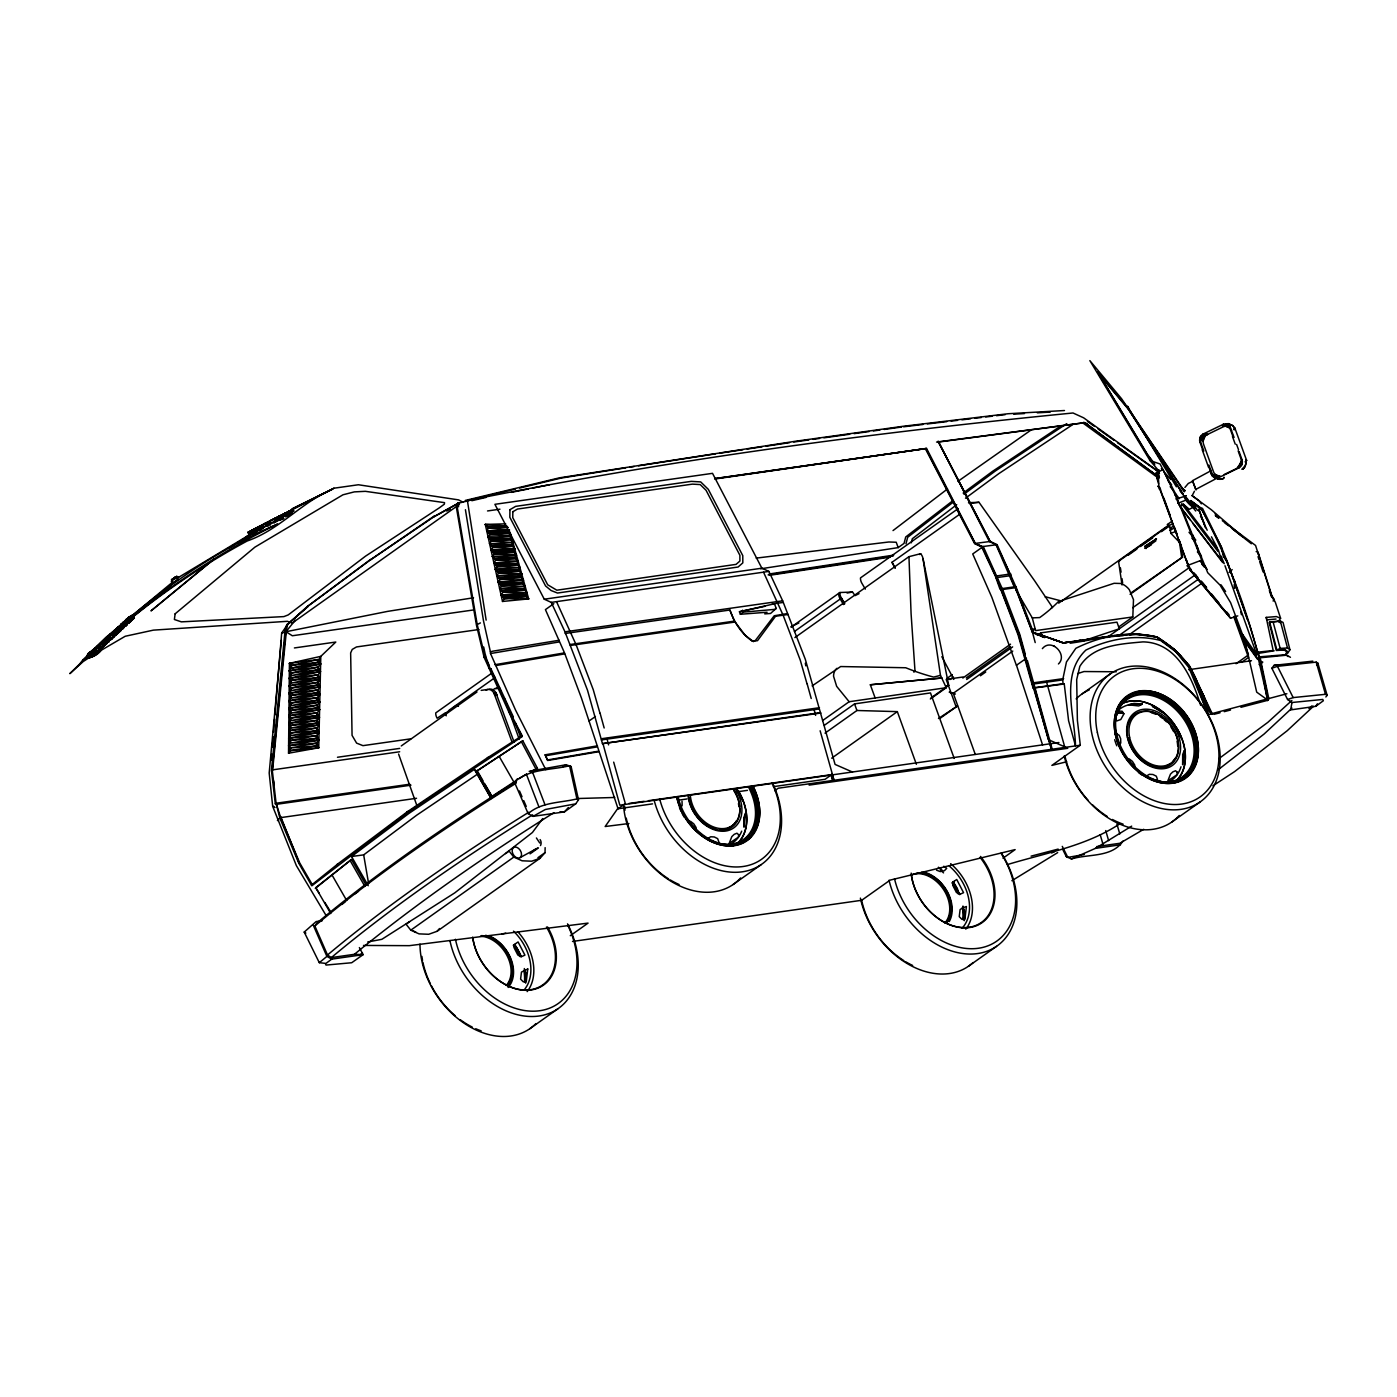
<?xml version="1.0" encoding="UTF-8"?>
<svg xmlns="http://www.w3.org/2000/svg" width="1397" height="1397" viewBox="0 0 1397 1397"><rect width="100%" height="100%" fill="white"/><g stroke="black" fill="none" stroke-linecap="round" stroke-linejoin="round"><path stroke-width="1.5" d="M288.533 753.227L290.157 750.678L288.603 745.736L290.244 743.169L288.673 738.245L290.349 735.678L288.76 730.753L290.436 728.169L288.83 723.262L290.524 720.66L288.9 715.77L290.611 713.168L288.969 708.279L290.681 705.66L289.057 700.788L290.786 698.151L289.127 693.296L290.855 690.659L289.196 685.805L290.943 683.15L289.266 678.331L291.03 675.642L289.354 670.839L291.117 668.15L317.713 662.335L320.804 656.363L318.743 747.779L288.533 753.227L289.423 663.348L320.804 656.363L335.804 642.044L294.4 647.946M696.09 830.359L696.125 827.583L693.768 823.846L690.572 821.366L687.918 821.279M1134.731 767.896L1134.766 765.119L1132.408 761.382L1129.213 758.903L1126.558 758.815M409.635 921.671L406.073 924.203L410.788 930.175L419.065 933.877L428.687 934.279L437.069 931.31L540.115 858.229L545.04 852.659L545.127 847.647M1178.806 542.49L1178.876 540.063L1177.793 539.766M1193.23 507.233C1182.997 501.191 1179.767 485.929 1193.23 507.233L1189.336 509.294L1183.713 504.561L1179.836 506.081L1176.204 498.38M1118.7 626.956L1132.81 616.95L1133.491 599.68L1129.3 589.656A15.262 11.176 54.7 0 0 1120.831 583.492L1114.125 583.3L1058.402 601.618A257.31 188.508 54.7 0 1 1052.447 607.328A256.28 187.757 54.7 0 1 1039.665 617.596L1032.278 617.876L1015.933 590.04M1203.044 441.33L1204.965 436.266M116.178 634.797L111.428 637.992L116.265 634.797L113.436 636.665M1259.413 657.027L1258.348 652.102L1273.173 650.496L1266.206 617.387L1276.387 616.566L1280.595 618.26L1278.692 621.106M1258.348 654.075L1249.844 625.821M271.193 760.37L271.716 753.874M272.258 747.378L273.148 736.551M273.498 732.238L274.563 719.245M274.93 714.915L281.67 632.981L287.904 624.162L308.108 606.019M281.356 640.297L269.184 772.995L272.659 806.296L296.374 865.634L325.938 915.245M285.215 629.052L287.031 624.511L285.215 629.052L271.437 770.48L275.314 803.799L276.833 804.951L275.314 803.799M312.247 884.545L299.639 862.787L280.675 817.629L276.1 803.24L272.24 769.904L286.001 628.475L287.904 624.162M272.607 770.271L287.031 624.511M94.926 653.185L95.45 653.971L100.147 650.583L94.559 653.656L95.572 653.517L94.105 651.386M458.565 506.797L457.989 503.147L456.435 507.6L476.429 625.088L484.148 657.446L509.678 713.815L522.129 736.656L407.61 812.495L311.828 885.82L298.853 863.346L279.889 818.188L276.466 804.759M1199.167 511.197L1199.621 507.513M299.36 863.503L280.675 816.512M109.699 635.059L111.062 633.732M111.428 638.01L112.668 636.753M820.93 713.029L602.456 743.658L587.526 690.293L564.982 631.828L551.256 602.386L544.271 599.208L494.905 504.317L712.522 473.339L761.889 568.212L768.891 571.408L782.669 600.832L805.301 659.279L835.074 764.421L852.519 772.052M1200.599 705.275C1192.235 677.702 1176.745 642.358 1142.938 641.887C1120.586 643.965 1093.03 645.187 1079.829 666.352L1076.685 679.588L1077.384 720.328L1080.3 745.212L1065.789 747.29L1048.344 739.642L1019.304 634.919L995.939 576.437L982.283 546.611L975.316 543.416L926.403 448.088L926.019 449.921L974.635 543.712L981.637 546.891L995.415 576.315L999.955 589.08L1001.457 590.075M1190.279 519.963L1179.906 506.343L1175.418 493.543L1160.069 463.979L1149.993 460.539L1089.852 360.618L1121.564 398.721L1184.027 490.574M1201.891 439.845L1202.136 438.361M1286.864 693.75L1208.161 714.635L1188.795 667.452L1175.698 651.683L1160.645 640.525C1135.726 633.889 1108.816 639.04 1085.906 650.059C1059.991 674.734 1074.73 714.548 1075.515 745.893L1068.583 720.695L1064.252 683.989L1063.082 683.709L1062.698 679.902L1066.452 661.968L1075.83 648.313C1100.661 635.897 1129.754 630.274 1157.03 637.032C1175.156 647.876 1190.855 663.296 1197.823 683.57M1033.675 688.529L1051.609 749.805L1034.845 688.651L1033.099 688.11L1018.046 634.779L1000.968 589.953M1034.845 688.651L1033.623 687.848L1018.57 634.517L995.939 576.053L982.161 546.629L975.158 543.433L925.792 448.559L715.596 478.542M1291.981 702.499L1290.636 709.903L1315.73 706.323L1323.343 700.753L1322.784 699.443L1291.981 702.499L1287.58 699.513L1271.864 668.255L1274.064 665.339L1312.813 661.148M1199.709 438.833L1200.669 436.301M1200.931 439.706L1204.616 434.1A7.841 6.985 -80.8 0 0 1202.119 436.615L1201.385 438.082A7.841 6.985 -80.8 0 0 1201.298 444.071L1203.83 451.056M1241.007 462.407L1237.358 467.838A7.841 6.985 -80.8 0 0 1239.855 465.341L1240.588 463.856A7.841 6.985 -80.8 0 0 1240.658 457.867L1238.144 450.882M1242.247 463.245L1241.374 465.533M1157.694 478.804L1158.812 472.885M1243.784 467.174A7.125 2.742 64.2 0 1 1242.177 469.148L1243.767 467.471M320.629 663.977L289.354 670.839L291.624 672.935L317.556 669.931L320.454 671.59L289.266 678.331L291.536 680.426L317.381 677.545L320.297 679.221L289.196 685.805L291.449 687.935L317.224 685.159L320.123 686.835L289.127 693.296L291.362 695.427L317.067 692.755L319.948 694.449L289.057 700.788L291.275 702.935L316.909 700.368L319.773 702.062L288.969 708.279L291.187 710.427L316.752 707.982L319.599 709.693L288.9 715.77L291.1 717.936L316.595 715.596L319.442 717.307L288.83 723.262L291.013 725.427L316.438 723.192L319.267 724.921L288.76 730.753L290.925 732.936L316.281 730.806L319.092 732.534L288.673 738.245L290.838 740.427L316.124 738.419L318.918 740.148L316.7 743.152L318.743 747.779L290.157 750.678L290.751 747.936L288.603 745.736L318.918 740.148L316.857 735.538L319.092 732.534L317.014 727.942L319.267 724.921L317.171 720.328L319.442 717.307L317.329 712.732L319.599 709.693L317.486 705.118L319.773 702.062L317.643 697.522L319.948 694.449L317.8 689.908L320.123 686.835L317.957 682.312L320.297 679.221L318.114 674.699L320.454 671.59L318.272 667.102L320.629 663.977L318.429 659.489L289.423 663.348L291.117 668.15L320.629 663.977L317.713 662.335L291.711 665.426L289.423 663.348M290.349 735.678L290.925 732.936L317.014 727.942L316.281 730.806L290.349 735.678L319.092 732.534M290.244 743.169L290.838 740.427L316.857 735.538L316.124 738.419L290.244 743.169L318.918 740.148M290.611 713.168L291.187 710.427L317.486 705.118L316.752 707.982L290.611 713.168L319.599 709.693M290.524 720.66L291.1 717.936L317.329 712.732L316.595 715.596L290.524 720.66L319.442 717.307M290.436 728.169L291.013 725.427L317.171 720.328L316.438 723.192L290.436 728.169L319.267 724.921M290.943 683.15L291.536 680.426L318.114 674.699L317.381 677.545L290.943 683.15L320.297 679.221M290.855 690.659L291.449 687.935L317.957 682.312L317.224 685.159L290.855 690.659L320.123 686.835M290.786 698.151L291.362 695.427L317.8 689.908L317.067 692.755L290.786 698.151L319.948 694.449M290.681 705.66L291.275 702.935L317.643 697.522L316.909 700.368L290.681 705.66L319.773 702.062M291.117 668.15L291.711 665.426L318.429 659.489M291.03 675.642L291.624 672.935L318.272 667.102L317.556 669.931L291.03 675.642L320.454 671.59M742.628 800.725L737.284 789.322M1181.268 738.262L1174.44 725.06M1179.941 542.769L1170.738 533.235L1170.232 528.014L1173.236 526.494M911.281 542.822L912.328 538.718L956.718 504.666M288.603 745.736L316.7 743.152L315.966 746.015L290.157 750.678M905.989 543.747L907.683 537.269L953.418 501.994M1158.916 471.854L1083.635 417.825L1073.018 412.988C872.671 432.668 672.603 459.438 475.172 499.043L458.426 503.217L457.221 507.041L477.215 624.529L484.934 656.887L510.464 713.256L522.129 735.678L487.361 757.89M1234.11 429.717L1234.215 427.919A7.125 6.356 -80.8 0 0 1232.852 425.631L1228.277 423.675A7.072 6.374 84.7 0 0 1226.828 423.92L1226.566 424.007A7.125 6.356 -80.8 0 1 1228.4 423.675L1232.94 425.736A7.072 5.972 89.2 0 1 1233.795 427.011L1234.215 427.919A7.125 1.711 -19.9 0 1 1234.249 429.612M1240.257 463.647L1240.728 462.197M1192.305 495.359L1194.435 491.238M1221.083 558.835L1218.411 550.016L1183.242 503.811M456.435 507.6L457.989 503.147M109.42 635.041L112.493 632.597L110.031 634.36M1223.562 557.455L1221.362 547.03L1202.433 508.264L1200.844 509.067L1190.296 501.383M516.436 781.674L492.477 797.338L476.726 771.092L522.81 740.794L537.478 768.333L532.222 771.668M122.342 623.83L121.399 624.197L124.263 622.032L120.788 624.372M125.59 626.205L127.162 624.651L122.238 628.039L125.87 625.681L123.425 627.166L124.787 626.031L123.215 625.088M510.062 532.117L528.66 598.894L502.501 601.461L485.283 524.416L506.605 526.023L507.862 527.455L488.479 528.153L486.715 530.843L488.967 532.956L508.333 532.292L509.468 530.039L488.479 528.153L485.283 524.416L505.697 523.84M489.945 534.562L488.967 532.956L509.573 533.724L489.945 534.562L488.147 537.269L490.417 539.364L510.045 538.561L511.215 536.291L508.333 532.292L486.715 530.843L489.945 534.562L511.215 536.291L508.333 532.292M491.395 540.971L490.417 539.364L511.302 540.01L491.395 540.971L489.579 543.677L491.866 545.773L511.773 544.83L512.961 542.56L510.045 538.561L488.147 537.269L491.395 540.971L512.961 542.56L510.045 538.561M492.862 547.38L491.866 545.773L513.031 546.279L492.862 547.38L491.028 550.104L493.333 552.182L513.502 551.099L514.707 548.811L511.773 544.83L489.579 543.677L492.862 547.38L514.707 548.811L511.773 544.83M494.311 553.788L493.333 552.182L514.76 552.548L494.311 553.788L492.46 556.512L494.782 558.59L515.231 557.368L516.453 555.08L513.502 551.099L491.028 550.104L494.311 553.788L516.453 555.08L513.502 551.099M495.76 560.197L494.782 558.59L516.488 558.817L495.76 560.197L493.892 562.939L496.232 564.999L516.96 563.637L518.2 561.332L515.231 557.368L492.46 556.512L495.76 560.197L518.2 561.332L515.231 557.368M497.227 566.606L496.232 564.999L518.2 565.087L497.227 566.606L495.324 569.365L497.681 571.408L518.689 569.906L519.946 567.584L516.96 563.637L493.892 562.939L497.227 566.606L519.946 567.584L516.96 563.637M498.677 573.014L497.681 571.408L519.928 571.356L498.677 573.014L496.756 575.774L499.131 577.817L520.417 576.175L521.692 573.853L518.689 569.906L495.324 569.365L498.677 573.014L521.692 573.853L518.689 569.906M500.126 579.423L499.131 577.817L521.657 577.642L500.126 579.423L498.205 582.2L500.597 584.225L522.146 582.444L523.421 580.104L520.417 576.175L496.756 575.774L500.126 579.423L523.421 580.104L520.417 576.175M501.575 585.832L500.597 584.225L523.386 583.911L501.575 585.832L499.637 588.626L502.047 590.634L523.875 588.713L525.167 586.373L522.146 582.444L498.205 582.2L501.575 585.832L525.167 586.373L522.146 582.444M503.042 592.241L502.047 590.634L525.115 590.18L503.042 592.241L501.069 595.035L503.496 597.025L525.604 594.982L526.913 592.625L523.875 588.713L499.637 588.626L503.042 592.241L526.913 592.625L523.875 588.713M1216.42 478.473L1195.692 489.439L1192.532 480.673L1211.426 470.492M123.407 627.096L124.455 626.205L123.442 624.721M680.723 807.658L682.138 805.423L682.015 801.249M1119.346 745.195L1120.778 742.96L1120.656 738.786L1119.172 735.276L1115.522 733.128M330.757 913.551L315.739 887.671L351.485 859.469L365.927 884.738M1287.528 653.499L1289.937 649.762L1283.057 622.433L1280.298 621.001L1269.681 621.944L1276.858 650.076L1284.943 649.605L1287.353 651.386L1285.642 654.023M434.991 516.034L369.786 560.302L434.886 515.598L434.205 516.593L458.426 503.217M1062.576 849.132L1066.26 856.501L1071.377 858.98C1088.246 853.759 1111.925 857.828 1123.031 841.011M1315.73 706.323L1317.406 703.809M113.611 636.438L112.79 637.119M575.721 803.834L578.498 799.835L571.129 766.621L569.557 765.713C551.099 770.358 529.446 768.49 514.41 782.11L528.171 813.648L533.043 816.372L564.405 811.901L575.721 803.834L545.354 809.492L533.043 816.372M618.155 807.92L605.163 826.518L628.912 823.532M474.316 609.843L292.34 635.757L285.983 631.723L295.238 620.216M502.501 601.461L504.492 598.667L526.844 596.449L528.66 598.894L504.492 598.667L501.069 595.035L526.913 592.625M1116.151 715.718L1119.416 711.108L1122.193 711.265L1123.904 713.937L1120.778 719.525L1116.867 720.904M359.361 947.585L363.133 954.657L354.419 954.308L331.333 957.591L327.509 954.989L314.849 925.984L316.962 923.033A1360.748 326.898 -19.9 0 1 516.401 781.412M542.7 818.59L532.414 832.507L454.724 892.893L381.852 939.308L367.725 941.98M1071.377 858.98L1095.423 848.363L1131.675 826.133M325.134 963.336L319.302 962.69L304.214 932.078L316.124 921.566L322.393 920.675M319.302 962.69L326.898 956.404L331.77 959.128L363.133 954.657L351.695 962.743L326.025 965.065L325.466 963.773L331.77 959.128M1316.55 664.797L1317.86 663.156L1316.201 662.126L1277.452 666.317L1271.864 668.255M1325.858 696.981L1327.15 695.339L1317.86 663.156M1184.9 487.483L1188.288 483.449L1193.021 481.197M437.069 931.31L439.531 928.516M369.786 560.302L370.537 559.464L307.323 606.577L287.118 624.721L308.37 606.246L307.323 606.577L370.589 559.743M1156.052 473.164L1156.611 472.535C1161.518 471.103 1154.079 475.329 1158.27 477.652L1157.764 474.124L1156.052 473.164L1157.17 473.164L1158.27 477.652M514.41 782.11L517.414 778.81M568.404 807.501L564.405 811.901L560.04 811.727M776.173 608.411L770.55 613.475L764.753 613.894L767.075 612.253L740.358 614.261L739.45 611.729L773.205 604.08L774.811 604.639L776.173 608.411L775.108 609.354L743.326 612.13L740.358 614.261M315.268 888.405L351.485 859.469M476.726 771.092L522.81 740.794M89.74 656.73L88.779 658.284L95.258 655.193L101.544 649.675L95.013 652.643L90.141 657.323A6.042 0.891 -34.1 0 0 92.045 656.782L93.005 656.293L90.124 657.149M1058.437 663.959C1068.181 654.983 1051.4 637.451 1042.372 648.627M434.205 516.593L459.211 502.745L457.64 503.776M94.018 651.596L112.878 633.505L132.994 617.474M102.749 644.488L107.447 639.983M1229.081 572.473L1232.171 569.592M1291.963 708.104L1264.093 734.036L1218.324 769.625M1308.972 708.646L1312.062 705.764M1313.494 706.253L1287.178 730.753L1234.616 771.598L1212.893 785.812M97.126 646.392L98.681 649.745L102.068 648.138L101.073 646.671M107.325 636.91L109.542 635.81L111.847 639.058L107.447 641.59L105.456 638.656L108.198 636.735L107.325 636.91L110.206 639.669L108.704 637.451M114.187 630.518L119.182 627.428L112.389 632.195L115.934 629.872L114.187 630.518L116.195 633.47L117.942 632.806L114.379 635.146L113.384 633.679M122.552 626.694L123.547 628.179L118.029 631.758L116.021 628.825L120.159 626.135L118.57 627.043L119.409 628.266M116.021 628.825L121.539 625.227L117.627 627.585L119.618 630.536L122.15 629.069L120.98 627.358M127.162 621.84L128.157 623.306L130.916 621.316L125.084 625.192L123.076 622.259L127.494 619.133M128.629 623.446L126.149 619.395L128.908 617.684L130.899 620.635L128.157 622.346L132.488 619.849L130.585 618.382M130.899 620.635L128 617.684L132.348 615.186L134.339 618.12L131.58 619.849M126.725 620.093L128.908 618.382L129.921 619.849M127.791 619.43L128.908 618.382M132.348 615.186L129.572 616.898M98.681 649.745L106.591 643.807L101.754 647.055L104.024 646.025L103.168 644.716M102.61 641.293L104.6 644.227L107.674 641.764L106.678 640.297M107.447 641.59L110.206 639.669M109.333 639.843L113.873 637.154L112.878 635.687M116.195 633.47L121.19 630.361L118.151 626.851L120.596 629.628M118.029 631.758L119.618 630.536M120.142 629.785L123.547 628.179M125.084 625.192L129.484 622.067L128.489 620.6M129.991 620.635L134.339 618.12M105.334 641.537L106.329 643.004L107.674 641.764M462.774 502.082L458.565 499.882L358.383 484.759L333.935 488.217L324.523 492.879C297.264 507.198 276.798 530.72 247.234 540.971C181.889 576.263 122.325 621.124 69.85 673.651L83.226 661.532L95.572 653.517M124.211 626.572L126.271 624.965L125.276 623.499M102.068 648.138L100.147 648.819L104.181 646.182M108.006 640.228L109.001 641.694L104.6 644.227M113.873 637.154L110.503 639.704L111.847 639.058M114.379 635.146L118.134 633.208L117.121 631.741M118.134 633.208L116.44 633.924L119.653 631.793L116.894 628.004M119.653 631.793L118.099 632.37L121.19 630.361M1259.134 664.588L1261.945 661.968M1259.745 664.92L1262.801 662.091M1291.893 700.456L1267.847 722.336L1219.04 758.554M100.357 643.353L100.846 642.934M110.014 634.919L110.782 634.186M401.271 745.946L477.023 691.969M98 652.626L99.1 651.962A6.042 0.908 -34 0 0 99.606 651.491L98.716 650.234M120.823 624.319L122.761 622.783L124.944 626.205M123.809 622.643L124.822 621.787M125.8 625.577L126.813 624.721M1274.169 650.81L1258.243 653.394M172.599 582.112L105.858 637.399L87.906 654.722L85.601 659.052L107.08 637.923L170.661 585.587M209.812 562.502L150.998 610.891L214.125 558.992M341.933 904.47L345.129 901.886M311.461 885.122L337.585 864.132M354.419 954.308C417.528 902.549 484.899 856.151 553.928 812.67M103.361 645.466L101.771 646.916L106.591 643.773L103.71 645.466M893.032 530.581L947.498 488.95M124.752 625.716L122.238 627.899L126.271 624.965M355.292 893.713L358.505 891.286M336.799 864.691L407.732 811.465M368.232 885.715L351.538 856.501L408.832 813.491L474.456 769.31L491.185 798.455L474.456 769.31M351.538 856.501L363.674 854.877L416.777 815.132L477.564 774.095M1158.55 483.711L1156.768 477.722L1159.3 475.836M952.754 500.772L905.727 536.972L904.051 543.381L898.201 547.607L760.736 568.789M963.162 493.071L992.656 471.26L1061.458 425.561M963.947 494.224L995.485 470.894L1066.784 423.623M965.502 498.188L998.872 473.6L1074.066 423.693M962.376 907.963L966.41 906.513L964.908 919.139L961.904 919.348L959.233 916.642L960.106 909.604L962.376 907.963A49.786 36.479 54.6 0 1 963.144 919.575M957.923 481.354L1031.196 429.927M1170.232 528.014L1167.438 524.486L1172.066 521.133M176.79 578.69C184.002 573.451 166.714 583.213 172.495 581.187M531.489 852.03L535.994 848.8M91.731 655.542L97.074 653.482M530.057 853.864L538.456 847.857M92.377 650.426L91.923 651.421M553.823 603.661L545.424 609.616L564.545 652.975L581.414 697.959L618.05 808.776L652.556 803.869M491.936 673.04L435.742 712.907A8.33 6.112 54.7 0 0 437.139 718.233L445.573 712.662M449.135 710.147L495.289 677.405M449.974 709.99L446.813 712.226A2.724 1.746 81.9 0 0 446.202 715.805M453.134 707.755L456.295 705.502A2.724 1.746 81.9 0 1 458.426 706.323M589.08 720.957L595.419 716.521M791.139 627.096L839.876 592.52L852.484 592.031L854.999 595.471M958.185 508.595L860.482 577.904A8.33 6.112 54.7 0 0 861.879 583.248L865.319 589.097M794.456 631.479L841.448 598.143L844.487 603.888M895.023 568.073L891.985 562.31L959.756 514.218M852.484 592.031L847.071 593.044M1051.243 608.184L1052.447 607.328L1034.566 580.715L979 502.291L969.396 503.461M794.876 637.591L908.958 556.67L920.658 553.683A8.33 6.112 54.7 0 1 923.068 558.887L940.478 675.362L946.275 687.708L930.332 699.006M919.488 554.522L920.658 553.683M358.994 955.513L362.504 953.033M505.557 853.637L509.119 851.105L513.817 857.094L522.094 860.796L531.716 861.198L540.115 858.229M410.788 930.175L513.817 857.094M537.932 857.688L545.04 852.659M618.05 808.776L625.332 803.607L613.685 762.133M812.128 685.892L840.662 666.544L905.727 667.749A257.292 188.49 54.7 0 0 915.018 671.293A256.262 187.739 54.7 0 0 933.615 677.091L940.478 675.362M870.331 684.774L941.77 678.016L870.331 684.774L875.151 697.976M822.589 720.573L849.149 701.731L946.275 687.708M824.387 725.27L854.545 703.896L930.489 692.929L954.203 758.414M825.016 733.146L856.937 710.497L897.328 711.632L916.38 764.281M913.848 672.132L915.018 671.293L911.088 613.72L908.958 556.67M570.29 935.711L588.067 923.103L409.338 945.664L363.517 945.437M774.689 790.737L778.234 788.222L1065.789 747.29M831.704 758.169L897.328 711.632M947.114 678.296L952.3 674.611M949.977 679.536L953.487 677.039M1058.682 603.155L1168.381 525.359M1122.035 584.976L1118.543 561.28L1169.254 525.307M1128.217 555.22L1136.948 549.004M1140.458 546.524L1152.7 537.845M1161.431 531.646L1168.433 526.686M931.031 697.906L948.755 685.333L923.138 559.167M1144.911 546.349L1156.437 538.963L1144.911 546.349L1145.208 548.392L1151.425 544.76M1145.208 548.392L1155.808 540.883L1155.511 538.823M962.83 678.034L1010.537 644.174M966.27 677.894L1010.45 646.549M1031.65 631.514L1035.194 629.017L1031.737 629.139M966.689 679.483L1012.633 646.898M955.408 694.047L949.192 692.126L953.173 693.349L1012.773 651.072M980.415 675.781L985.741 671.992M1037.36 635.373L1040.922 632.858L1116.971 622.171L1119.346 628.772L1083.705 640.734M938.47 718.512L957.539 705.939L940.129 718.285M1026.498 658.179L1016.387 665.304L991.853 597.322L972.731 553.963L983.244 546.506L1002.697 589.639L1019.81 634.43L1025.293 654.25M1130.924 592.939L1182.561 557.089L1181.286 548.48M1130.103 594.301L1182.561 557.089M529.742 1028.768L557.909 1008.791M733.076 884.545L761.225 864.586M1132.757 607.695L1189.703 567.304M1106.895 637.608L1195.675 574.551M1118.403 635.914L1198.032 579.441M1129.387 634.587L1202.276 582.898M1082.308 693.733L1110.458 673.756M1080.3 745.212L1051.871 765.399L1066.697 761.767M1236.048 663.715L1248.447 654.914L1234.459 616.269M1241.514 662.388L1248.499 657.446L1233.935 617.195M1002.994 858.212L1015.13 849.603L890.133 880.11L861.705 900.279L572.508 941.456M968.383 966.305L996.55 946.328M1171.716 822.082L1199.866 802.122A78.215 57.294 54.7 0 0 1173.742 677.789A78.215 57.294 54.7 0 0 1091.895 733.914A78.215 57.294 54.7 0 0 1199.866 802.122M125.224 626.223L123.617 627.113M528.171 813.648C541.599 801.861 560.564 802.943 576.926 798.909L578.498 799.835M459.403 504.387L292.27 623.027L287.345 621.316L153.391 630.134L125.206 636.264L99.816 651.089M406.946 812.024L488.147 757.331M491.412 796.727L513.869 782.023L499.148 756.371M108.512 636.77L110.031 635.757M1205.332 434.327L1207.654 434.589M249.679 534.702L245.575 537.339L293.999 510.796L276.955 519.37M519.282 778.583L526.512 774.025M530.109 771.738L537.478 768.333M90.98 652.469L90.491 652.923M93.896 654.529L90.334 656.782A6.042 0.891 -34.1 0 1 92.551 654.704L93.494 653.953M563.113 766.604L566.169 764.718L571.129 766.621M1011.865 880.721L1057.669 852.624M228.741 548.113L234.242 544.795M237.892 542.577L248.876 535.924M281.792 515.999L287.276 512.682M290.943 510.464L333.935 488.217M252.159 534.44L255.808 532.24M177.611 577.956L256.419 530.598L278.178 519.771L283.94 518.374L280.186 520.19M122.395 624.11L120.229 625.088L122.098 624.284M94.315 649.361L91.626 650.967A6.042 0.891 -34.2 0 1 95.869 648.295M93.407 650.216L96.428 648.418M96.131 650.932L97.406 652.801L99.1 651.962A6.042 0.891 -34.1 0 1 98.576 652.434M1119.783 823.828C1086.133 846.058 1045.41 853.078 1007.429 864.568M97.598 645.955L100.392 644.296M95.537 648.138L88.465 653.132L87.312 655.385M1143.724 829.294L1119.835 843.282L1096.75 846.565M120.579 629.977L122.15 629.069M95.764 648.016L87.068 655.42M832.193 774.025L834.026 780.225L832.699 780.975L830.953 774.706M1202.712 434.257L1223.51 424.182M1218.463 477.757L1239.261 467.698M446.691 511.058L450.253 509.102M1273.051 600.972L1274.448 600.204L1272.108 596.589L1257.964 551.99L1256.165 551.64M274.545 518.671L269.342 521.325M520.138 857.583L537.531 848.119M287.555 511.966L288.708 515.406L291.99 513.747M265.884 525.132L264.347 523.875L265.447 523.299L263.073 524.521L266.967 522.548L266.076 523.002L267.787 526.145L268.8 525.621L267.176 522.426L266.076 523.002L272.694 519.614M275.576 522.146L273.952 518.951L275.715 518.06L269.97 520.994M178.013 579.563L171.883 583.684L178.345 579.406M271.891 520.016L270.913 520.522M93.005 656.293L91.992 656.817M275.628 518.112L273.952 518.951L278.998 516.366M257.572 531.384L256.262 528.049M253.276 529.568L254.324 533.06L253.311 529.55M255.948 528.188L254.219 529.079L255.511 528.433M260.977 529.638L260.034 530.127L258.393 526.931L266.233 522.932M267.997 522.024L266.844 522.618M254.359 529.009L255.302 530.546M264.417 523.84L265.378 523.369M290.733 514.393L289.877 514.812L288.201 511.616L290.052 510.691M289.843 514.829L292.567 513.45M289.895 510.778L290.96 510.237L280.238 515.737L281.041 517.344M291.082 514.201L290.628 510.411M271.123 520.417L273.864 519.003M278.317 518.758L277.497 517.134L279.452 516.139M279.19 516.296L279.994 517.885M247.81 532.362L248.806 531.838L250.43 535.051L249.434 535.557L247.81 532.362L254.481 528.957L254.638 530.877M260.872 527.717L260.052 526.11L257.712 527.28L249.469 531.541L250.273 533.13M258.393 526.931L260.052 526.11M262.182 529.009L260.558 525.813L261.501 525.324L263.142 528.537M263.719 526.25L262.898 524.643L261.955 525.132L262.776 526.739M270.529 522.74L269.045 521.465L270.669 524.678M272.258 519.806L268.486 521.762L270.11 524.958M289.389 513.066L288.865 511.302L291.187 514.148M254.044 533.217L255.861 532.292L254.498 528.939M288.673 511.407L277.147 517.292L278.771 520.505M254.324 533.06L255.459 532.467M288.411 515.58L290.192 514.672M278.16 516.803L278.632 518.584M273.777 523.072L274.65 522.635M300.53 504.841L292.357 508.997L332.538 489.229M272.432 519.719L273.585 519.143L272.764 519.579M1276.858 650.076L1280.158 648.4L1287.51 647.981L1289.937 649.762M254.167 529.096L258.951 526.669M278.352 516.698L280.203 519.771M275.209 518.322L276.658 517.571L277.305 519.247L276.396 517.693M257.659 527.315L258.567 526.861L256.943 527.682L257.607 529.026M477.215 624.529L480.411 622.922M1176.623 497.873L1162.95 469.636L1158.113 472.064L1158.916 486.662L1189.685 569.505L1230.478 618.225L1237.794 615.885M260.768 529.76L259.353 530.476L257.712 527.28M1169.638 530.389L1174.563 527.944M126.149 619.395L129.694 617.649L131.702 620.582M123.076 622.259L126.621 620.512M129.484 622.067L127.773 620.949M105.456 638.656L109.001 636.91M106.329 643.004L109.001 641.694M291.868 508.927L324.523 492.879M260.715 525.726L262.112 527.053M262.898 524.643L262.968 526.617M791.121 626.729L798.892 622.957M855.156 595.559L859.05 593.673M1168.032 526.058L1172.974 523.665M1224.209 474.509L1238.109 467.785A7.125 6.356 -80.8 0 0 1239.715 466.685M1051.662 852.991L1054.421 851.681M706.969 838.951L710.706 836.768L714.286 836.96L717.656 838.637L718.914 842.094M1145.61 776.488L1149.347 774.305L1152.927 774.497L1156.297 776.173L1157.554 779.631M173.333 578.672L175.306 577.275L171.377 579.755L176.913 576.367L172.949 579.057L176.878 576.367L174.765 577.345L175.393 578.288M1208.894 465.044L1211.426 472.029A7.841 6.985 -80.8 0 0 1215.163 476.167L1216.595 476.604A7.841 6.985 -80.8 0 0 1219.878 476.307L1213.871 475.399M1185.791 500.143L1177.741 503.409M114.746 635.425L112.878 636.578M484.148 657.446L485.737 656.817L483.676 647.003M484.026 655.752L485.615 655.141M1176.169 499.078L1184.429 496.372M1158.846 472.5L1156.279 473.827L1157.397 473.81M1187.642 565.453L1201.699 560.092L1179.068 503.514M1287.58 699.513L1293.168 697.592L1325.491 694.309L1327.15 695.339M489.858 669.25L490.976 668.884L513.328 716.871M489.037 668.342L490.976 668.884M1077.803 673.546L1083.985 671.538L1116.238 671.765M1170.738 533.235L1175.977 531.558M97.406 652.801L98.541 652.451M95.45 653.971L97.388 653.377A6.042 0.891 -34.1 0 1 94.891 655.141M938.697 441.766L1084.805 422.68L1159.405 477.512L1084.805 422.68L938.452 442.063L990.089 541.32L997.091 544.673L1010.136 574.08L996.393 544.76L989.39 541.582L938.12 441.138L990.124 541.477L975.158 543.433M545.773 769.642L515.58 710.147L490.522 653.534L559.289 641.922M471.837 500.702L485.999 497.437M490.522 653.534L490.399 651.84L492.739 651.194L559.132 640.263M495.76 665.583L564.667 653.901M494.94 664.693L563.794 653.01M501.61 934.052L505.784 933.144M1213.836 714.373L1220.087 712.749M1224.243 711.649L1230.495 710.025M1240.92 707.301L1268.005 700.246M1031.073 856.151L1058.158 849.097M945.542 686.154L948.755 685.333M565.139 633.487L729.898 610.018C734.176 622.276 741.51 633.941 752.424 641.223L755.358 640.507L774.217 615.763L787.192 613.597M752.424 641.223L757.506 640.682L775.527 616.269L788.222 614.453M465.201 500.458L559.568 477.809L794.596 441.382L903.3 426.26L1008.093 413.739L1064.479 410.526M467.681 500.528L515.423 489.055M519.579 488.059L561.088 478.088L625.594 467.855M739.45 611.729L764.927 606.315M285.983 631.723L387.528 611.397L473.531 597.759M281.67 632.981L286.577 631.985M511.354 492.355L528.258 488.985M532.484 488.147L549.37 484.759M316.7 743.152L290.751 747.936L315.966 746.015L318.743 747.779M529.184 771.319L566.169 764.718M1066.26 856.501L1067.832 857.409L1084.282 854.475M598.824 751.708L547.659 760.492L545.127 754.817L597.445 745.823M545.127 754.817L545.633 755.76L597.2 746.889M545.633 755.76L547.432 759.968L598.213 751.237M1070.119 643.214C1098.898 639.355 1128.095 629.523 1157.065 637.189L1174.318 649.954L1189.511 666.544L1211.67 714.304L1189.755 666.596L1174.231 649.361L1157.065 637.189L1136.075 634.413L1129.736 634.971M629.89 467.174L634.203 466.493M638.499 465.812L715.439 453.85M1070.364 641.834L1063.274 642.864L1052.622 639.128M1188.777 669.687L1251.468 660.711M719.665 453.204L742.96 449.694M747.185 449.048L762.011 446.813M766.237 446.184L789.532 442.674M769.101 574.01L893.713 555.133M768.14 574.883L893.172 556.006M769.485 575.32L890.203 557.106M1065.527 642.533L1069.98 641.887M1187.066 663.086L1174.074 649.151L1156.96 636.927L1136.163 633.836L1086.464 639.529M1032.523 684.146L1062.698 679.902M487.536 510.953L499.951 509.189M714.618 478.63L925.792 448.559L714.985 478.996M544.271 599.208L761.889 568.212M551.256 602.386L768.891 571.408M982.161 546.629L997.091 544.673M478.927 629.523L356.479 646.951L352.236 649.413L350.647 652.923L352.061 735.381L356.602 743.117L362.958 745.649L410.893 738.821M564.982 631.828L782.669 600.832M772.244 603.993L782.687 602.509M995.939 576.053L1010.729 573.94L1010.939 575.756L1010.136 574.08M995.956 577.729L1010.904 575.599L1016.3 587.735L1014.659 586.845L1010.153 575.756M569.644 644.576L734.385 621.124L745.16 635.268L753.489 641.66M570.517 645.449L735.398 621.979M1000.462 588.818L1015.392 586.688L1016.265 587.578L1033.518 632.544L1045.026 637.469M1001.492 589.674L1016.265 587.578M481.197 690.38L488.042 689.402M1063.274 642.864L1037.273 633.697L1063.274 642.864L1114.562 635.495M337.48 757.261L399.717 748.408M272.24 769.904L399.664 751.761M963.092 676.986L946.188 679.396L955.915 706.288M601.601 738.716L819.463 707.703M601.426 739.921L819.253 708.925M602.456 743.658L820.353 712.627M1032.732 682.923L1063.623 678.593M276.1 803.24L409.81 784.206M277.252 804.201L410.962 785.166M280.675 817.629L416.533 798.281M628.982 803.467L644.087 801.319M648.4 800.708L831.704 774.602M1058.909 742.54L619.831 805.196L603.067 744.025M678.436 800.184L687.062 798.944M736.673 791.889L747.447 790.353M773.327 786.668L825.086 779.299L832.368 774.13L820.144 730.788M809.125 785.114L1067.779 748.286M1095.423 848.363L1120.516 844.783M1132.81 616.95L1035.614 630.606L1032.278 617.876M1033.623 687.848L1063.082 683.709M1064.252 683.989L1033.099 688.11M793.758 442.028L808.828 439.933M813.141 439.339L819.602 438.431M823.898 437.837L849.725 434.24M854.038 433.646L869.109 431.551M873.404 430.957L879.866 430.049M884.179 429.455L901.397 427.063M88.727 654.425L88.343 653.831A6.042 0.891 -34.2 0 1 90.561 651.77L91.888 651.596M756.179 558.119L888.876 541.984L896.21 542.246L898.201 547.607M289.354 670.839L318.272 667.102M289.266 678.331L318.114 674.699M289.196 685.805L317.957 682.312M903.562 426.801L922.998 424.478M927.329 423.955L946.782 421.632M951.095 421.126L957.591 420.357M961.904 419.833L970.548 418.803M974.879 418.279L981.358 417.511M985.688 416.987L992.167 416.219M996.498 415.695L1005.142 414.665M289.127 693.296L317.8 689.908M289.057 700.788L317.643 697.522M288.969 708.279L317.486 705.118M288.9 715.77L317.329 712.732M1288.069 656.538L1285.694 654.669L1259.361 656.869L1260.164 657.777L1286.759 655.176L1290.444 657.306M288.83 723.262L317.171 720.328M288.76 730.753L317.014 727.942M288.673 738.245L316.857 735.538M1276.753 621.63L1269.122 622.346L1276.299 650.478L1284.384 650.007L1286.794 651.788M499.637 588.626L525.167 586.373M1276.055 619.046L1266.904 619.866L1266.206 617.387M1123.38 635.548L1114.596 635.652L1063.327 642.987L1033.483 632.387M498.205 582.2L523.421 580.104M496.756 575.774L521.692 573.853M1184.272 495.83L1185.547 495.76M495.324 569.365L519.946 567.584M614.715 797.477L578.655 798.49M493.892 562.939L518.2 561.332M492.46 556.512L516.453 555.08M1013.716 414.176L1024.455 413.564M1037.342 412.831L1050.212 412.098M491.028 550.104L514.707 548.811M489.579 543.677L512.961 542.56M488.147 537.269L511.215 536.291M968.505 502.693L979 502.291M486.715 530.843L509.468 530.039M1274.064 665.339L1279.984 665.129M506.605 526.023L487.518 526.564L485.283 524.416M501.069 595.035L525.604 594.982L526.844 596.449L503.496 597.025L504.492 598.667M128 617.684L128.908 617.684M1225.728 426.225L1230.198 428.18A7.125 6.356 -80.8 0 0 1223.266 426.818L1207.06 434.677A7.125 6.356 -80.8 0 0 1203.498 444.054L1213.609 471.994A7.125 6.356 -80.8 0 0 1220.07 476.185M1219.441 476.237L1214.971 474.282M507.862 527.455L487.518 526.564L488.479 528.153M936.566 442.046L938.487 442.22M1216.752 478.542L1217.014 478.56A7.125 6.356 -80.8 0 0 1220.262 479.293L1222.427 478.717A7.125 2.742 64.2 0 0 1223.982 477.163A7.125 2.794 62.7 0 1 1223.493 478.385A7.125 2.742 65.2 0 1 1223.021 478.665L1218.83 479.223M1031.999 684.408L1033.204 684.53M277.636 818.817L278.876 818.956M272.659 806.296L273.882 806.436M277.409 820.476L278.632 820.615M1032.208 683.185L1033.396 683.325M273.795 807.256L274.999 807.414M1118.543 561.28L1119.468 561.419M1226.199 423.937L1228.434 424.932M1215.774 478.001L1213.539 477.023M1215.617 475.574L1217.031 475.94M1062.314 601.216L1046.737 597.13A2.55 1.868 54.7 0 0 1045.288 597.2M1218.463 479.136L1212.037 475.539L1216.019 478.35M1225.588 426.102L1226.776 426.434M1190.925 503.147L1186.402 499.916M936.549 870.191L940.251 871.588L944.424 870.68L946.695 868.375L943.778 866.227M1044.485 637.538L1032.61 632.684L1015.671 587.7M1053.46 645.816L1054.56 646.322M1083.653 422.261L1086.936 423.85M1178.142 538.089L1159.37 486.889L1157.799 486.121L1160.593 489.334M1213.993 477.407L1215.617 478.211M1277.312 621.228L1280.106 622.643M1191.222 569.539L1187.066 565.541L1225.501 611.449M413.407 930.961L416.149 932.393M1161.326 468.728L1162.95 469.636M304.214 932.078L305.873 933.109M1179.906 506.343L1224.243 563.69L1220.908 555.884M1228.103 426.556L1222.078 425.648A7.841 6.985 -80.8 0 1 1225.379 425.352L1226.81 425.788A7.841 6.985 -80.8 0 1 1230.547 429.927L1233.08 436.912M1087.442 421.405L1094.532 426.434M1098.077 428.949L1114.038 440.299M1117.583 442.814L1158.392 471.784M1181.443 488.164L1185.005 490.679M1192.095 495.708L1211.321 509.748L1243.138 537.094L1233.324 529.463M1181.687 488.182L1185.18 490.696M1192.182 495.725L1199.185 500.755L1201.35 503.846M1083.146 423.151L1158.672 478.298M1190.646 500.545L1201.071 508.211L1221.362 547.03M1190.698 500.702L1201.106 508.368M1218.83 518.095L1215.32 515.493L1218.603 518.025M1222.323 520.697L1255.571 545.459L1272.056 597.217L1275.286 602.159L1280.595 618.26M1225.152 523.107L1228.417 525.656M1231.473 528.083L1251.363 543.765M1196.094 489.945L1192.497 480.743L1193.16 481.424M536.413 837.973L539.731 842.985M1224.663 558.521L1226.88 560.651L1247.416 619.604M1157.38 473.688L1156.611 472.535M1190.943 503.863L1195.099 507.897L1191.484 502.553M1194.278 538.736L1195.762 540.22L1189.004 532.274M1207.183 569.33L1202.73 564.825L1201.699 560.092M1167.438 524.486L1171.437 528.555M1181.094 656.66L1174.074 649.151L1188.969 665.321L1194.54 676.724M1174.196 649.203L1189.72 666.439L1212.386 714.042L1211.531 714.321L1189.755 666.596M1165.342 473.339L1170.703 479.468M1167.752 480.254L1171.664 484.776M1230.635 618.155L1189.685 569.505M1197.997 551.78L1200.791 555.028M1197.386 551.902L1201.507 556.705M1200.198 560.965L1204.389 565.872M1201.612 563.882L1204.406 567.112M1200.477 560.948L1205.96 567.339M1226.618 611.886L1229.133 614.837M1154.568 463.769L1147.548 454.601L1099.387 374.71L1128.689 409.67L1182.962 494.346M1154.743 464.799L1147.374 454.636L1097.588 371.899L1127.816 407.976M1149.993 460.539L1158.462 470.457M1192.444 537.95L1195.151 541.11L1192.916 535.068M1191.92 538.072L1194.61 541.25M1193.929 572.822L1198.015 577.729M1202.084 582.636L1205.995 587.351M1211.216 593.62L1219.04 603.05M1170.197 486.645L1172.869 489.893M849.149 701.731L836.663 686.346L833.538 676.183A15.262 11.176 54.7 0 1 836.925 668.307M1201.333 581.082L1206.606 587.491M525.604 594.982L528.66 598.894M1180.098 490.941L1189.476 502.99M1190.803 504.719L1195.692 510.988M1175.418 493.543L1179.33 498.677M1175.156 495.237L1177.741 498.642M1181.635 503.741L1217.922 551.431M1192.863 523.369L1222.672 562.537M1259.343 657.498L1260.059 658.458M1156.768 477.722L1157.554 478.787M1128.479 407.662L1127.449 406.213L1176.379 486.802M1244.902 640.909L1258.68 660.152L1267.708 700.089L1256.706 692.144L1244.902 640.909L1230.635 602.718L1220.175 585.238L1207.707 572.7L1181.251 507.198M1244.011 640.402L1257.614 659.401M1256.427 655.979L1242.439 636.124L1242.632 634.5L1256.794 654.704L1224.977 565.715M1221.013 584.837L1225.606 591.525M1191.379 501.383L1197.508 510.394M128.803 616.933L130.794 619.884M128.157 618.749L129.153 620.216M126.952 618.644L128.961 621.595M127.721 621.56L128.716 623.027M125.416 620.093L127.406 623.027M126.429 622.189L127.441 623.656M121.609 627.567L122.604 629.034M119.042 626.013L121.033 628.947M119.374 629.645L120.369 631.112M117.034 630.291L118.85 632.544M115.025 629.75L117.034 632.684M116.318 632.492L117.313 633.959M114.222 632.893L115.218 634.36M108.39 635.932L110.38 638.866M107.167 637.434L109.176 640.367M106.312 637.853L108.302 640.804M105.805 640.734L106.801 642.201M102.313 645.519L103.308 646.986M100.182 647.51L101.178 648.976M98.611 647.422L99.606 648.889M99.501 650.146L100.025 650.932A6.042 0.891 -34.1 0 0 99.938 650.461M94.926 650.95L96.393 653.098M94.018 652.853L94.717 654.32M90.561 651.77L92.551 654.704M1272.196 596.397L1273.802 598.876M1184.254 491.831L1126.453 406.056L1183.311 494.398M346.718 900.576L331.98 874.941M315.739 887.671L319.005 892.945M324.89 902.514L330.932 912.311M364.914 886.449L350.245 860.796M1175.418 726.667L1180.535 736.568M891.985 562.31L895.25 567.863M844.714 603.714L841.273 597.846A8.33 6.112 54.7 0 1 839.894 592.52M843.509 604.569L840.068 598.702A8.33 6.112 54.7 0 1 838.689 593.376M477.041 770.411L482.821 780.504M484.759 783.874L492.477 797.338M535.522 768.298L521.57 742.086M489.002 689.402A10.25 6.531 81.9 0 1 495.813 692.545L514.079 741.999M486.121 690.205A10.25 6.531 81.9 0 1 493.857 692.825L512.123 742.278M1234.931 428.25L1246.526 460.189A7.125 1.694 -20.7 0 1 1245.198 461.953M1246.526 460.224L1245.757 459.77A7.125 1.711 -19.9 0 1 1245.443 461.726M1200.494 516.052L1204.476 523.596M1211.443 536.815L1217.416 548.13M941.84 656.695L953.837 679.396M286.193 512.682L287.014 514.288M286.018 512.751L287.642 515.947L286.629 516.471L285.005 513.258M285.459 513.048L286.28 514.655M285.198 513.205L286.001 514.795M284.621 513.485L285.442 515.091M284.132 513.712L285.756 516.925M283.905 513.852L284.709 515.458M283.294 514.166L284.097 515.772M283.207 514.201L284.01 515.807M282.264 514.707L283.085 516.296M281.391 515.126L283.015 518.322M281.111 515.301L281.932 516.907M281.216 519.247L279.575 516.052L276.012 517.885L277.636 521.081M274.965 518.427L276.589 521.622M259.336 526.442L260.156 528.031M257.904 529.201L256.664 527.804L257.485 529.411M255.197 528.555L256.838 531.768M251.635 530.389L253.259 533.602L252.263 534.108L250.622 530.912M251.495 530.493L252.298 532.1M250.342 531.087L251.146 532.694M1277.452 666.317L1293.168 697.592M1062.279 846.372L1067.832 857.409M495.813 692.545L497.14 695.235M493.857 692.825L495.184 695.514M1188.969 665.321L1204.284 697.12L1209.086 712.26M1204.284 697.12L1198.504 685.001L1199.901 691.305M1203.62 522.6L1207.2 530.231M763.565 572.246L783.158 615.291L800.254 660.1L806.995 683.744M1211.793 475.102L1211.042 471.383A4.994 1.921 64.1 0 0 1211.094 472.815L1211.915 475.312M556.547 601.723L576.123 644.768L593.219 689.594L599.959 713.238M996.026 544.673L1014.327 587.002M739.677 793.95L741.894 799.032M519.492 790.946L522.024 796.761M523.718 800.621L526.25 806.436M313.12 924.866L326.898 956.404M1230.198 427.133L1234.075 437.453M1208.649 466.301L1211.775 474.823M1215.215 513.747L1215.792 515.161M1221.327 546.856L1226.88 560.651M729.898 610.018L734.385 621.124M485.737 656.817L489.421 666.125M1208.195 710.27L1198.504 685.001L1200.18 691.236M1189.72 666.439L1208.161 714.635M1015.375 587.875L1032.558 632.631L1035.212 642.585M532.571 772.314L545.022 804.794M526.477 774.444L538.928 806.907M1016.492 665.286L1042.599 745.02M807.117 683.727L811.22 698.5M600.081 713.221L604.168 727.994M1178.876 540.063L1188.515 566.274M1163.841 498.031L1170.284 515.703M1174.737 527.909L1176.99 534.056M1179.225 540.202L1181.478 546.367M854.545 703.896L856.937 710.497M1236.607 444.438L1238.51 449.677M1239.087 451.58L1242.143 460.119M1232.468 436.51L1235.262 444.194M1199.831 441.836L1202.887 450.375M1202.258 449.886L1208.597 467.401M1199.08 509.888L1204.493 524.835M1205.436 527.699L1199.08 510.132L1201.298 508.56C1232.137 565.872 1253.86 628.423 1266.835 692.179M1177.688 500.161L1179.836 506.081M1186.402 559.935L1188.463 565.628M953.26 693.279L975.263 754.38M742.628 610.175L743.326 612.13M515.266 722.581L520.417 736.813M504.474 698.465L519.195 739.135M416.812 805.405L398.599 754.066M1040.922 632.858L1042.389 636.91M1226.845 560.494L1249.878 625.996M1196.443 545.109L1197.84 549.108L1196.862 545.808M831.966 774.148L834.026 780.225M1259.64 561.594L1263.115 571.949M1269.349 590.564L1271.427 596.763M1234.581 427.692L1234.948 428.809M1259.727 559.167L1258.365 553.718M1258.051 556.652L1258.959 559.533M1316.201 662.126L1325.491 694.309M1116.936 824.108L1119.8 833.974M1105.726 830.586L1108.642 840.645M1100.207 834.725L1103.124 844.783M1046.423 681.474L1064.654 746.662M1027.284 660.292L1051.976 748.425M831.652 775.44L832.804 779.648M831.529 774.654L833.101 780.417M1280.298 621.001L1287.51 647.981M1273.034 621.682L1280.158 648.4M813.98 709.047L815.621 715.386M606.927 738.542L608.586 744.88M1246.037 460.748L1245.757 459.77A7.125 6.356 -80.8 0 1 1246.194 462.494L1245.094 466.441L1246.211 462.355A7.072 5.92 -84.3 0 0 1246.054 460.748M1211.304 473.758L1211.059 471.243M1240.78 611.799L1241.462 614.732M490.399 651.84L483.519 620.967L465.428 509.73M569.557 765.713L576.926 798.909M1260.129 657.62L1268.86 698.919L1267.498 700.543L1263.779 679.501M805.318 663.243L805.79 665.845M1260.426 660.554L1263.028 675.292M363.674 854.877L368.581 883.463M467.489 501.191L486.139 620.128M1179.103 539.731L1181.635 556.966M1145.837 546.471L1146.134 548.532M1120.411 567.88L1121.058 572.176M1122.001 578.637L1122.629 582.951M273.585 780.801L273.969 785.009M88.133 654.372L88.133 654.215A6.042 0.891 -34.2 0 0 88.814 654.372M1159.37 486.889L1159.423 489.421M493.927 689.088A10.25 6.531 81.9 0 1 498.956 688.965M499.934 689.681A10.25 6.531 81.9 0 1 500.859 690.589M495.883 688.808A10.25 6.531 81.9 0 1 499.882 688.215M314.831 925.984A1360.224 326.776 -19.9 0 1 516.122 783.211M327.509 954.989A1360.172 326.758 -19.9 0 1 528.782 812.233M331.333 957.591A1360.172 326.758 -19.9 0 1 532.606 814.818M1234.546 588.381A23.522 14.983 81.9 0 1 1234.284 584.348M1234.826 587.858A22.666 14.441 81.9 0 1 1234.651 585.605M1234.651 583.317A22.666 14.441 81.9 0 1 1234.791 581.065M1127.589 736.167A30.839 22.596 54.6 0 1 1161.117 716.312A30.839 22.596 54.6 0 1 1170.11 764.945A30.839 22.596 54.6 0 1 1127.885 737.808M1115.4 721.062A47.498 34.803 54.6 0 1 1162.583 699.792A47.498 34.803 54.6 0 1 1192.497 762.186A47.498 34.803 54.6 0 1 1140.109 772.576M1125.947 757.96A47.498 34.803 54.6 0 1 1122.647 752.704M1116.22 735.835A47.498 34.803 54.6 0 1 1115.347 730.16M1115.435 720.363A48.214 35.327 54.6 0 1 1166.722 700.735A48.214 35.327 54.6 0 1 1191.135 768.175A48.214 35.327 54.6 0 1 1131.378 764.369M1128.654 761.173A48.214 35.327 54.6 0 1 1122.786 752.459M1121.808 750.626A48.214 35.327 54.6 0 1 1119.207 744.968M1118.473 743.064A48.214 35.327 54.6 0 1 1116.709 737.267M1116.273 735.346A48.214 35.327 54.6 0 1 1115.382 729.583M1115.243 727.697A48.214 35.327 54.6 0 1 1115.277 722.144M1118.316 706.445A49.786 36.479 54.6 0 1 1182.84 713.657A49.786 36.479 54.6 0 1 1178.142 781.587M1175.052 782.564A49.786 36.479 54.6 0 1 1171.804 783.211M1141.803 774.933A49.786 36.479 54.6 0 1 1138.45 772.454M1181.006 766.778A44.023 32.253 54.6 0 1 1165.884 783.298M1116.447 712.156A44.023 32.253 54.6 0 1 1141.593 704.612M1174.772 724.903A47.498 34.838 54.8 0 0 1120.464 704.42A47.498 34.803 54.7 0 1 1174.545 724.833A47.498 34.803 54.7 0 1 1174.615 782.268A47.498 34.838 54.8 0 0 1175.907 726.632M1116.779 745.806A50.589 37.073 54.7 0 1 1114.684 739.694M1157.624 694.763A50.589 37.073 54.7 0 1 1163.107 697.295M1170.092 701.713A50.589 37.073 54.7 0 1 1173.463 704.367M1191.624 728.728A50.589 37.073 54.7 0 1 1195.116 738.873M1196.251 744.88A50.589 37.073 54.7 0 1 1196.635 748.897M1117.146 712.313A50.589 37.073 54.7 0 1 1123.363 713.396M1169.83 764.054A29.826 21.846 54.7 0 1 1166.425 765.783M1162.583 766.726A29.826 21.846 54.7 0 1 1151.285 765.189M1149.853 764.578A29.826 21.846 54.7 0 1 1145.68 762.325M1144.335 761.417A29.826 21.846 54.7 0 1 1128.811 738.053M1151.46 712.802A29.826 21.846 54.7 0 1 1155.808 714.304M1160.034 716.574A29.826 21.846 54.7 0 1 1162.741 718.477M1164.05 719.542A29.826 21.846 54.7 0 1 1166.565 721.865M1171 727.208A29.826 21.846 54.7 0 1 1173.672 731.661M1177.077 741.143A29.826 21.846 54.7 0 1 1177.688 745.893M1175.034 758.379A29.826 21.846 54.7 0 1 1172.729 761.557M1179.243 815.481A78.215 57.294 54.7 0 1 1114.858 821.75A78.215 57.294 54.7 0 1 1064.2 755.969M1076.161 698.884A78.215 57.294 54.7 0 1 1089.328 689.856M1123.118 824.16A74.093 54.291 54.7 0 1 1112.449 819.48M1107.227 816.442A74.093 54.291 54.7 0 1 1092.541 804.847M1088.088 800.254A74.093 54.291 54.7 0 1 1064.881 755.655M1116.674 712.505A49.978 36.619 54.6 0 1 1123.852 713.657M734.089 790.318A29.843 21.863 54.7 0 1 724.956 828.456A29.843 21.863 54.7 0 1 690.45 796.534M739.799 808.339A30.839 22.596 54.6 0 1 725.078 829.905A30.839 22.596 54.6 0 1 696.632 816.092M695.566 814.643A30.839 22.596 54.6 0 1 688.738 797.006M733.827 790.58A30.839 22.596 54.6 0 1 739.677 806.733M748.984 788.118A47.498 34.803 54.6 0 1 749.648 833.293A47.498 34.803 54.6 0 1 711.475 840.872M704.717 837.274A47.498 34.803 54.6 0 1 699.88 833.834M696.789 831.232A47.498 34.803 54.6 0 1 692.458 826.884M738.175 790.772A47.498 34.803 54.7 0 1 735.975 844.731M750.119 787.489A48.214 35.327 54.6 0 1 752.494 830.639A48.214 35.327 54.6 0 1 719.018 843.439M717.272 842.95A48.214 35.327 54.6 0 1 712.033 841.029M710.305 840.226A48.214 35.327 54.6 0 1 692.737 826.832M690.013 823.636A48.214 35.327 54.6 0 1 687.499 820.266M683.168 813.089A48.214 35.327 54.6 0 1 678.069 799.73M751.272 787.017A49.786 36.479 54.6 0 1 739.502 844.05M733.163 845.674A49.786 36.479 54.6 0 1 728.064 845.988M684.268 817.228A49.786 36.479 54.6 0 1 682.138 813.456M681.177 811.535A49.786 36.479 54.6 0 1 679.466 807.623M752.896 785.865A49.786 36.479 54.7 0 1 734.787 844.521A49.786 36.479 54.7 0 1 678.051 796.517M752.791 786.109A50.536 37.02 54.6 0 1 734.403 845.674A50.536 37.02 54.6 0 1 676.812 796.936M738.367 790.842A47.498 34.838 54.8 0 1 735.87 844.853M741.685 831.163A44.023 32.253 54.6 0 1 728.99 845.028M743.937 818.048A44.023 32.253 54.6 0 1 743.833 821.401M751.115 787.297A50.589 37.073 54.7 0 1 756.476 801.337M757.104 823.2A50.589 37.073 54.7 0 1 755.306 829.067M751.184 836.279A50.589 37.073 54.7 0 1 748.251 839.545M736.394 820.842A29.826 21.846 54.7 0 1 727.785 828.246M723.943 829.189A29.826 21.846 54.7 0 1 719.804 829.312M715.526 828.578A29.826 21.846 54.7 0 1 689.647 797.355M738.437 803.607A29.826 21.846 54.7 0 1 738.926 806.785M735.678 789.689A32.445 23.766 54.7 0 1 725.689 831.058A32.445 23.766 54.7 0 1 688.197 796.465M751.9 786.616A49.978 36.619 54.7 0 1 733.722 845.517A49.978 36.619 54.7 0 1 676.759 797.32M772.035 783.001A74.093 54.291 54.7 0 1 743.187 866.489A74.093 54.291 54.7 0 1 659.681 798.997M773.362 784.835A78.215 57.294 54.7 0 1 741.877 871.868A78.215 57.294 54.7 0 1 654.233 800.551M740.602 877.945A78.215 57.294 54.7 0 1 670.7 881.088A78.215 57.294 54.7 0 1 623.568 805.982M679.117 884.528A74.093 54.291 54.7 0 1 670.316 879.97M668.587 878.905A74.093 54.291 54.7 0 1 626.24 818.118M624.983 810.243A74.093 54.291 54.7 0 1 624.669 806.366M480.551 936.13A29.843 21.863 54.7 0 1 507.024 955.6A29.843 21.863 54.7 0 1 506.238 985.479M485.667 935.292A30.839 22.596 54.7 0 1 509.765 957.085A30.839 22.596 54.7 0 1 507.792 985.583M517.885 931.816A47.498 34.803 54.7 0 1 527.158 991.626M514.236 944.529A47.498 34.803 54.7 0 1 521.081 957.155M524.329 968.54A47.498 34.803 54.7 0 1 524.783 981.41M514.044 944.686A48.214 35.327 54.7 0 1 520.173 955.6M524.573 970.985A48.214 35.327 54.7 0 1 524.748 982.126M513.293 945.228A49.786 36.479 54.6 0 1 519.632 956.508M523.875 970.409A49.786 36.479 54.6 0 1 524.521 982.039M515.371 945.926A50.536 37.02 54.7 0 1 518.112 950.449M525.429 972.05A50.536 37.02 54.7 0 1 525.813 976.032M513.52 931.135A44.04 32.253 54.6 0 1 526.913 985.933A44.023 32.253 54.7 0 1 524.748 989.163M547.537 926.979A50.589 37.073 54.7 0 1 530.825 990.002A50.589 37.073 54.7 0 1 472.675 937.195M481.511 935.588A29.826 21.846 54.7 0 1 508.037 955.129A29.826 21.846 54.7 0 1 507.076 985.042M489.718 936.077A32.445 23.766 54.7 0 1 511.389 960.071A32.445 23.766 54.7 0 1 508.124 987.469M514.55 944.355A49.978 36.619 54.6 0 1 520.924 955.67M525.482 971.614A49.978 36.619 54.6 0 1 525.656 983.156M481.144 1030.846A74.093 54.291 54.7 0 1 475.783 1028.751M472.238 1027.074A74.093 54.291 54.7 0 1 460.189 1019.67M455.265 1015.794A74.093 54.291 54.7 0 1 431.411 985.811M430.451 983.925A74.093 54.291 54.7 0 1 422.907 962.323M422.523 960.368A74.093 54.291 54.7 0 1 421.894 956.421M535.889 1023.634A78.215 57.294 54.7 0 1 463.594 1022.848A78.215 57.294 54.7 0 1 419.991 944.128M567.514 923.854A78.215 57.294 54.7 0 1 539.05 1016.003A78.215 57.294 54.7 0 1 449.921 940.6M567.793 925.303A74.093 54.291 54.7 0 1 539.05 1010.817A74.093 54.291 54.7 0 1 455.439 939.255M546.454 927.067A49.978 36.619 54.7 0 1 530.389 989.74A49.978 36.619 54.7 0 1 472.762 937.562M540.115 839.597A6.007 5.92 46.2 0 1 540.499 845.569M911.281 874.801A29.843 21.863 54.7 0 1 942.975 888.702A29.843 21.863 54.7 0 1 944.861 923.015M921.356 872.252A30.839 22.596 54.7 0 1 947.655 893.015A30.839 22.596 54.7 0 1 946.433 923.12M950.659 863.678A47.498 34.803 54.7 0 1 965.798 929.162M938.714 867.432A47.498 34.803 54.7 0 1 941.857 869.912M952.876 882.066A47.498 34.803 54.7 0 1 959.722 894.691M962.97 906.077A47.498 34.803 54.7 0 1 963.424 918.947M938.295 867.362A48.214 35.327 54.7 0 1 941.491 869.894M952.684 882.223A48.214 35.327 54.7 0 1 958.813 893.137M962.917 906.601A48.214 35.327 54.7 0 1 963.389 919.663M940.391 870.034A49.786 36.479 54.6 0 1 943.534 872.898M951.933 882.764A49.786 36.479 54.6 0 1 958.272 894.045M964.07 909.587A50.536 37.02 54.7 0 1 964.436 913.568M949.349 866.123A44.04 32.253 54.6 0 1 965.554 923.469A44.023 32.253 54.7 0 1 962.149 928.149M980.537 856.431A50.589 37.073 54.7 0 1 973.15 926.805A50.589 37.073 54.7 0 1 911.298 874.732M916.048 873.282A29.826 21.846 54.7 0 1 945.402 890.413A29.826 21.846 54.7 0 1 945.717 922.579M923.627 871.972A32.445 23.766 54.7 0 1 947.795 892.473A32.445 23.766 54.7 0 1 949.262 921.549M953.191 881.891A49.978 36.619 54.6 0 1 957.696 889.33M964.122 909.15A49.978 36.619 54.6 0 1 964.279 920.693M912.66 965.467A74.093 54.291 54.7 0 1 905.623 961.73M903.894 960.665A74.093 54.291 54.7 0 1 861.547 899.86M973.08 962.568A78.215 57.294 54.7 0 1 908.399 964.262A78.215 57.294 54.7 0 1 860.395 898.114M1001.265 852.991A78.215 57.294 54.7 0 1 982.196 952.684A78.215 57.294 54.7 0 1 889.033 880.215M1001.178 853.497A74.093 54.291 54.7 0 1 982.545 947.48A74.093 54.291 54.7 0 1 894.517 878.765M980.118 857.444A49.978 36.619 54.7 0 1 971.491 926.822A49.978 36.619 54.7 0 1 911.176 873.108M1231.019 429.333A7.125 6.356 -80.8 0 1 1231.56 430.468M1200.006 442.412A6.409 5.71 -80.8 0 1 1203.219 433.978M1241.968 459.543A6.409 5.728 -80.8 0 1 1238.755 467.978M1218.987 477.547A6.409 5.71 -80.8 0 1 1211.531 474.264M1205.07 434.519A7.125 6.356 -80.8 0 1 1206.17 433.838A7.125 2.742 64.2 0 1 1207.584 434.537M1222.986 424.409A6.409 5.71 -80.8 0 1 1230.425 427.692M509.922 509.695L509.835 517.274L545.563 585.937L551.082 590.512L557.508 593.044L738.087 567.025L742.82 562.886L742.785 555.639L708.296 489.334L700.7 481.913L691.236 481.371L515.65 506.36L509.922 509.695M512.821 511.756L512.769 517.641L547.676 584.767L556.827 590.198L736.097 564.371L739.904 561.035L739.886 555.29L706.079 490.312L700.229 484.584L692.423 484.13L517.466 509.049L512.821 511.756M745.492 814.556L743.99 827.181L744.042 816.983L745.596 813.019L745.492 814.556M1184.132 752.092L1182.63 764.718L1182.683 754.52L1184.237 750.556L1184.132 752.092M527.769 968.977L526.267 981.602L523.264 981.812L520.592 979.105L521.465 972.068L527.769 968.977M175.131 613.824L174.398 619.5L181.348 621.857L283.888 616.601L288.236 614.907L365.543 556.146L439.147 507.967L444.333 504.195L444.543 502.658L365.385 491.325L354.314 491.884L342.946 494.8L254.9 547.153L175.131 613.824M738.716 834.76L738.315 837.222L729.199 843.334L731.818 836.611L734.228 834.323L736.935 833.223L738.716 834.76M1177.357 772.297L1176.955 774.759L1167.822 780.871L1170.459 774.148L1172.869 771.86L1175.576 770.76L1177.357 772.297M1158.654 469.689L1158.113 472.064L1159.475 473.67L1158.096 472.081L1158.654 469.689M515.423 943.796L514.061 947.655L517.833 955.042L521.954 956.456L524.923 955.146L518.095 941.945L515.423 943.796M954.064 881.332L952.702 885.192L956.474 892.578L960.595 893.993L963.563 892.683L956.735 879.481L954.064 881.332M102.976 646.113L105.229 644.873L103.046 646.025M88.989 657.585C100.427 656.066 109.56 640.175 88.989 657.585M1142.205 704.001L1138.782 705.939L1128.514 704.839L1134.015 703.424L1142.205 704.001M1245.076 466.458L1244.186 467.646A7.072 5.955 -71.5 0 1 1243.016 468.641L1242.177 469.148A7.125 6.356 -80.8 0 0 1244.273 467.541L1245.024 466.546M83.017 659.716L79.28 664.71C137.395 607.538 204.241 559.656 277.619 524.032C204.556 554.836 140.206 605.076 83.017 659.716M94.385 653.377L93.616 653.918L98.489 650.932A6.042 0.891 -34.1 0 0 94.385 653.377M1080.248 640.42L1074.852 641.188L1080.248 640.42M1185.983 495.76L1184.673 495.795L1185.983 495.76M1165.325 713.989L1152.455 706.376L1165.325 713.989M1129.597 737.232A29.843 21.863 54.7 0 0 1170.791 763.251A29.843 21.863 54.7 0 0 1160.82 715.823A29.843 21.863 54.7 0 0 1129.597 737.232M1116.692 734.054A49.786 36.479 54.7 0 0 1185.424 777.465A49.786 36.479 54.7 0 0 1168.8 698.325A49.786 36.479 54.7 0 0 1116.692 734.054M1115.452 734.473A50.536 37.02 54.6 0 0 1185.215 778.548A50.536 37.02 54.6 0 0 1168.346 698.203A50.536 37.02 54.6 0 0 1115.452 734.473M1127.327 737.11A32.445 23.766 54.7 0 0 1172.013 765.713A32.445 23.766 54.7 0 0 1161.501 714.164A32.445 23.766 54.7 0 0 1127.327 737.11M1115.4 734.857A49.978 36.619 54.7 0 0 1184.412 778.443A49.978 36.619 54.7 0 0 1167.717 698.989A49.978 36.619 54.7 0 0 1115.4 734.857M1097.396 732.587A74.093 54.291 54.7 0 0 1199.691 797.198A74.093 54.291 54.7 0 0 1174.947 679.413A74.093 54.291 54.7 0 0 1097.396 732.587M512.297 849.428A6.007 4.086 58.3 0 0 518.025 858.107A6.007 4.086 58.3 0 0 520.173 850.197A6.007 4.086 58.3 0 0 512.297 849.428"/></g></svg>
